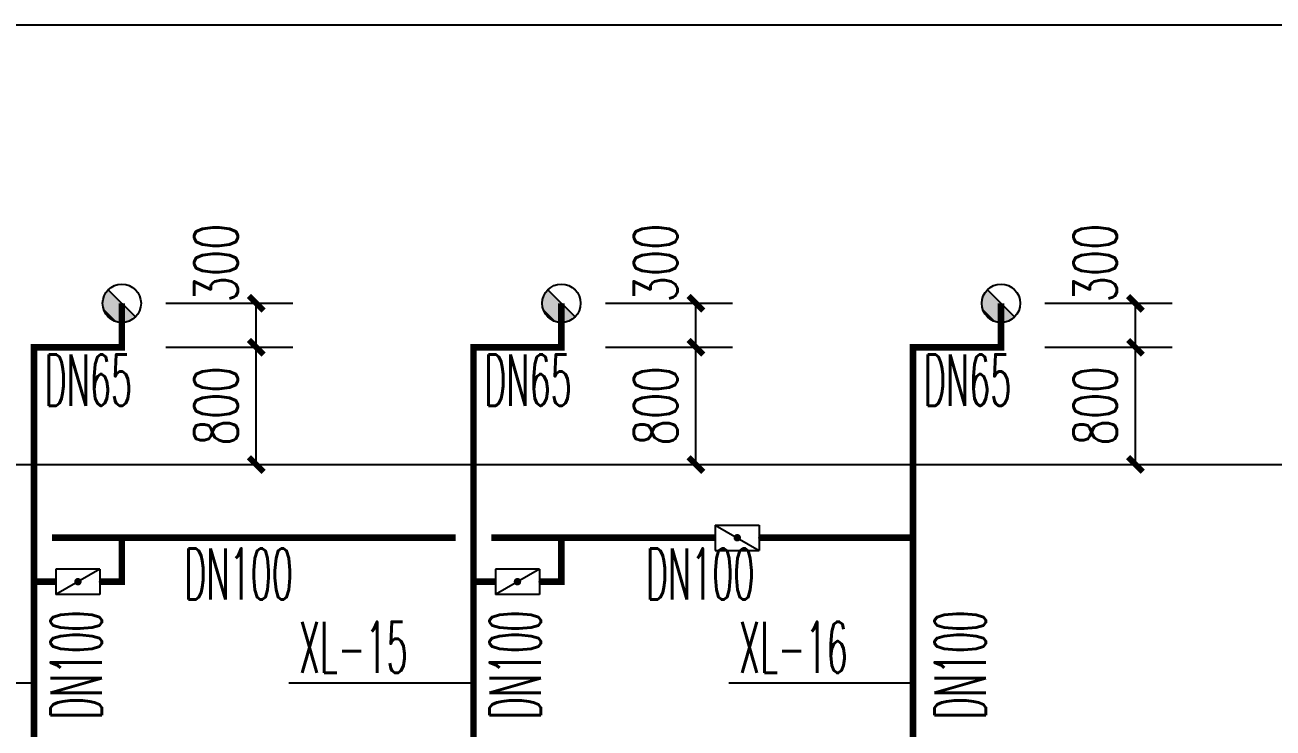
# Model space of a CAD drawing. Extents: x 1031190 to 1725648, y 733081 to 1571294.
# Drawn here: x 1327875 to 1336393, y 820810 to 825609 of the extents above; entities that cross this region are included whole.
import ezdxf

# ---------------------------------------------------------------- set-up
doc = ezdxf.new("R2010")
doc.units = 0
doc.header["$LTSCALE"] = 1000
doc.header["$MEASUREMENT"] = 0
for name, color, linetype in [('DIM_不分区消火栓', 3, 'Continuous'), ('DIM_消防', 3, 'Continuous'), ('EQUIP_消火栓', 7, 'Continuous'), ('PIPE-不分区消火栓', 1, 'X'), ('TWT', 7, 'Continuous'), ('TWT_DIM', 3, 'Continuous'), ('VALVE_不分区消火栓', 7, 'Continuous')]:
    doc.layers.add(name, color=color, linetype=linetype)
doc.styles.add('_TCH_DIM_T3', font='SIMPLEX', dxfattribs={"width": 0.705882, "bigfont": 'GBCBIG'})
doc.styles.add('_TWT_SERIAL', font='simplex.shx', dxfattribs={"width": 0.6, "oblique": 10, "height": 3.5, "bigfont": 'aadri.shx'})
doc.styles.get("Standard").update_dxf_attribs({"font": 'gbenor.shx', "bigfont": 'gbcbig.shx'})
doc.linetypes.add('X', pattern='A,3,-0.2,["X",Standard,S=0.25,R=0,X=-0.1,Y=-0.115],-0.25', length=3.45)
doc.dimstyles.new('_TWT_ARCH&&100', dxfattribs={"dimtxt": 297.5, "dimasz": 100, "dimexe": 250, "dimexo": 300, "dimgap": 126.25, "dimtad": 1, "dimdec": 0, "dimzin": 0, "dimdsep": 46, "dimtxsty": '_TCH_DIM_T3', "dimblk": 'ARCHTICK', "dimcen": 0.09, "dimclrt": 7, "dimazin": 2, "dimtfac": 1, "dimtdec": 0, "dimtix": 1, "dimtmove": 2, "dimatfit": 3, "dimfxl": 0, "dimtolj": 1, "dimtzin": 0, "dimarcsym": 0})

# ---------------------------------------------------------------- blocks, each defined once
blk = doc.blocks.new('$TwtSys$00000386')
blk.add_line((-92.6, 92.6, 0), (92.6, -92.6, 0))
blk.add_circle((0, 0, 0), 131)
at = {"color": 0}
for points in [[(33.9, -126.5, 0), (-126.5, 33.9, 0), (92.6, -92.6, 0), (-92.6, 92.6, 0)], [(-33.9, -126.5, 0), (-126.5, -33.9, 0), (33.9, -126.5, 0), (-126.5, 33.9, 0)], [(-92.6, -92.6, 0), (-92.6, -92.6, 0), (-33.9, -126.5, 0), (-126.5, -33.9, 0)]]:
    blk.add_solid(points, dxfattribs=at)
at = {"flags": 9}
blk.add_attdef('A', (0, 0, 0), '', height=0.00524, dxfattribs=at)
blk = doc.blocks.new('_ArchTick')
at = {"color": 0, "linetype": 'ByBlock', "const_width": 0.4}
blk.add_lwpolyline([(-0.5, -0.5), (0.5, 0.5)], dxfattribs=at)
blk = doc.blocks.new('*D895')
at = {"layer": 'Defpoints', "color": 0}
for p in [(1334536.6, 823708.6), (1335454.1, 823708.6), (1334536.6, 823408.6)]:
    blk.add_point(p, dxfattribs=at)
at = {"layer": 'TWT_DIM', "color": 0, "lineweight": -2}
for p, q in [((1334836.6, 823708.6), (1335704.1, 823708.6)), ((1335454.1, 823408.6), (1335454.1, 823708.6)), ((1334836.6, 823408.6), (1335704.1, 823408.6))]:
    blk.add_line(p, q, dxfattribs=at)
at = {"layer": 'TWT_DIM', "color": 0, "lineweight": -2, "xscale": 100, "yscale": 100, "zscale": 100}
for p, rotation in [((1335454.1, 823708.6), 90), ((1335454.1, 823408.6), 270)]:
    blk.add_blockref('_ArchTick', p, dxfattribs=dict(at, rotation=rotation))
at = {"layer": 'TWT_DIM', "color": 7, "insert": (1335179.1, 823983.8), "char_height": 297.5, "attachment_point": 5, "rotation": 90, "style": '_TCH_DIM_T3'}
blk.add_mtext('\\A1;300', dxfattribs=at)
blk = doc.blocks.new('*D896')
at = {"layer": 'Defpoints', "color": 0}
for p in [(1334536.6, 823408.6), (1335454.1, 823408.6), (1334536.6, 822608.6)]:
    blk.add_point(p, dxfattribs=at)
at = {"layer": 'TWT_DIM', "color": 0, "lineweight": -2}
for p, q in [((1334836.6, 823408.6), (1335704.1, 823408.6)), ((1335454.1, 822608.6), (1335454.1, 823408.6)), ((1334836.6, 822608.6), (1335704.1, 822608.6))]:
    blk.add_line(p, q, dxfattribs=at)
at = {"layer": 'TWT_DIM', "color": 0, "lineweight": -2, "xscale": 100, "yscale": 100, "zscale": 100}
for p, rotation in [((1335454.1, 823408.6), 90), ((1335454.1, 822608.6), 270)]:
    blk.add_blockref('_ArchTick', p, dxfattribs=dict(at, rotation=rotation))
at = {"layer": 'TWT_DIM', "color": 7, "insert": (1335179.1, 823008.6), "char_height": 297.5, "attachment_point": 5, "rotation": 90, "style": '_TCH_DIM_T3'}
blk.add_mtext('\\A1;800', dxfattribs=at)
blk = doc.blocks.new('*D899')
at = {"layer": 'Defpoints', "color": 0}
for p in [(1331536.6, 823708.6), (1332454.1, 823708.6), (1331536.6, 823408.6)]:
    blk.add_point(p, dxfattribs=at)
at = {"layer": 'TWT_DIM', "color": 0, "lineweight": -2}
for p, q in [((1331836.6, 823708.6), (1332704.1, 823708.6)), ((1332454.1, 823408.6), (1332454.1, 823708.6)), ((1331836.6, 823408.6), (1332704.1, 823408.6))]:
    blk.add_line(p, q, dxfattribs=at)
at = {"layer": 'TWT_DIM', "color": 0, "lineweight": -2, "xscale": 100, "yscale": 100, "zscale": 100}
for p, rotation in [((1332454.1, 823708.6), 90), ((1332454.1, 823408.6), 270)]:
    blk.add_blockref('_ArchTick', p, dxfattribs=dict(at, rotation=rotation))
at = {"layer": 'TWT_DIM', "color": 7, "insert": (1332179.1, 823983.8), "char_height": 297.5, "attachment_point": 5, "rotation": 90, "style": '_TCH_DIM_T3'}
blk.add_mtext('\\A1;300', dxfattribs=at)
blk = doc.blocks.new('*D900')
at = {"layer": 'Defpoints', "color": 0}
for p in [(1331536.6, 823408.6), (1332454.1, 823408.6), (1331536.6, 822608.6)]:
    blk.add_point(p, dxfattribs=at)
at = {"layer": 'TWT_DIM', "color": 0, "lineweight": -2}
for p, q in [((1331836.6, 823408.6), (1332704.1, 823408.6)), ((1332454.1, 822608.6), (1332454.1, 823408.6)), ((1331836.6, 822608.6), (1332704.1, 822608.6))]:
    blk.add_line(p, q, dxfattribs=at)
at = {"layer": 'TWT_DIM', "color": 0, "lineweight": -2, "xscale": 100, "yscale": 100, "zscale": 100}
for p, rotation in [((1332454.1, 823408.6), 90), ((1332454.1, 822608.6), 270)]:
    blk.add_blockref('_ArchTick', p, dxfattribs=dict(at, rotation=rotation))
at = {"layer": 'TWT_DIM', "color": 7, "insert": (1332179.1, 823008.6), "char_height": 297.5, "attachment_point": 5, "rotation": 90, "style": '_TCH_DIM_T3'}
blk.add_mtext('\\A1;800', dxfattribs=at)
blk = doc.blocks.new('*D903')
at = {"layer": 'Defpoints', "color": 0}
for p in [(1328536.6, 823708.6), (1329454.1, 823708.6), (1328536.6, 823408.6)]:
    blk.add_point(p, dxfattribs=at)
at = {"layer": 'TWT_DIM', "color": 0, "lineweight": -2}
for p, q in [((1328836.6, 823708.6), (1329704.1, 823708.6)), ((1329454.1, 823408.6), (1329454.1, 823708.6)), ((1328836.6, 823408.6), (1329704.1, 823408.6))]:
    blk.add_line(p, q, dxfattribs=at)
at = {"layer": 'TWT_DIM', "color": 0, "lineweight": -2, "xscale": 100, "yscale": 100, "zscale": 100}
for p, rotation in [((1329454.1, 823708.6), 90), ((1329454.1, 823408.6), 270)]:
    blk.add_blockref('_ArchTick', p, dxfattribs=dict(at, rotation=rotation))
at = {"layer": 'TWT_DIM', "color": 7, "insert": (1329179.1, 823983.8), "char_height": 297.5, "attachment_point": 5, "rotation": 90, "style": '_TCH_DIM_T3'}
blk.add_mtext('\\A1;300', dxfattribs=at)
blk = doc.blocks.new('*D904')
at = {"layer": 'Defpoints', "color": 0}
for p in [(1328536.6, 823408.6), (1329454.1, 823408.6), (1328536.6, 822608.6)]:
    blk.add_point(p, dxfattribs=at)
at = {"layer": 'TWT_DIM', "color": 0, "lineweight": -2}
for p, q in [((1328836.6, 823408.6), (1329704.1, 823408.6)), ((1329454.1, 822608.6), (1329454.1, 823408.6)), ((1328836.6, 822608.6), (1329704.1, 822608.6))]:
    blk.add_line(p, q, dxfattribs=at)
at = {"layer": 'TWT_DIM', "color": 0, "lineweight": -2, "xscale": 100, "yscale": 100, "zscale": 100}
for p, rotation in [((1329454.1, 823408.6), 90), ((1329454.1, 822608.6), 270)]:
    blk.add_blockref('_ArchTick', p, dxfattribs=dict(at, rotation=rotation))
at = {"layer": 'TWT_DIM', "color": 7, "insert": (1329179.1, 823008.6), "char_height": 297.5, "attachment_point": 5, "rotation": 90, "style": '_TCH_DIM_T3'}
blk.add_mtext('\\A1;800', dxfattribs=at)
blk = doc.blocks.new('$VALVE$00000316')
for p, q in [((-124.8, 72.1), (124.8, -72.1)), ((-124.8, 72.1), (-124.8, -72.1)), ((-124.8, 72.1), (124.8, 72.1)), ((124.8, 72.1), (124.8, -72.1)), ((-124.8, -72.1), (124.8, -72.1))]:
    blk.add_line(p, q)
at = {"const_width": 21.1}
blk.add_lwpolyline([(-10.6, 0, 1), (10.6, 0, 1)], format="xyb", close=True, dxfattribs=at)
for p in [(-124.8, 0), (124.8, 0)]:
    blk.add_point(p)
at = {"color": 7, "flags": 9}
for tag in ['XSIZE', 'YSIZE']:
    blk.add_attdef(tag, (0, 0), '', height=0.5, dxfattribs=at)
blk = doc.blocks.new('*D1135')
at = {"layer": 'Defpoints', "color": 0}
for p in [(1334536.6, 823708.6), (1335454.1, 823708.6), (1334536.6, 823408.6)]:
    blk.add_point(p, dxfattribs=at)
at = {"layer": 'TWT_DIM', "color": 0, "lineweight": -2}
for p, q in [((1334836.6, 823708.6), (1335704.1, 823708.6)), ((1335454.1, 823408.6), (1335454.1, 823708.6)), ((1334836.6, 823408.6), (1335704.1, 823408.6))]:
    blk.add_line(p, q, dxfattribs=at)
at = {"layer": 'TWT_DIM', "color": 0, "lineweight": -2, "xscale": 100, "yscale": 100, "zscale": 100}
for p, rotation in [((1335454.1, 823708.6), 90), ((1335454.1, 823408.6), 270)]:
    blk.add_blockref('_ArchTick', p, dxfattribs=dict(at, rotation=rotation))
at = {"layer": 'TWT_DIM', "color": 7, "insert": (1335179.1, 823983.8), "char_height": 297.5, "attachment_point": 5, "rotation": 90, "style": '_TCH_DIM_T3'}
blk.add_mtext('\\A1;300', dxfattribs=at)
blk = doc.blocks.new('*D1136')
at = {"layer": 'Defpoints', "color": 0}
for p in [(1334536.6, 823408.6), (1335454.1, 823408.6), (1334536.6, 822608.6)]:
    blk.add_point(p, dxfattribs=at)
at = {"layer": 'TWT_DIM', "color": 0, "lineweight": -2}
for p, q in [((1334836.6, 823408.6), (1335704.1, 823408.6)), ((1335454.1, 822608.6), (1335454.1, 823408.6)), ((1334836.6, 822608.6), (1335704.1, 822608.6))]:
    blk.add_line(p, q, dxfattribs=at)
at = {"layer": 'TWT_DIM', "color": 0, "lineweight": -2, "xscale": 100, "yscale": 100, "zscale": 100}
for p, rotation in [((1335454.1, 823408.6), 90), ((1335454.1, 822608.6), 270)]:
    blk.add_blockref('_ArchTick', p, dxfattribs=dict(at, rotation=rotation))
at = {"layer": 'TWT_DIM', "color": 7, "insert": (1335179.1, 823008.6), "char_height": 297.5, "attachment_point": 5, "rotation": 90, "style": '_TCH_DIM_T3'}
blk.add_mtext('\\A1;800', dxfattribs=at)
blk = doc.blocks.new('*D1139')
at = {"layer": 'Defpoints', "color": 0}
for p in [(1331536.6, 823708.6), (1332454.1, 823708.6), (1331536.6, 823408.6)]:
    blk.add_point(p, dxfattribs=at)
at = {"layer": 'TWT_DIM', "color": 0, "lineweight": -2}
for p, q in [((1331836.6, 823708.6), (1332704.1, 823708.6)), ((1332454.1, 823408.6), (1332454.1, 823708.6)), ((1331836.6, 823408.6), (1332704.1, 823408.6))]:
    blk.add_line(p, q, dxfattribs=at)
at = {"layer": 'TWT_DIM', "color": 0, "lineweight": -2, "xscale": 100, "yscale": 100, "zscale": 100}
for p, rotation in [((1332454.1, 823708.6), 90), ((1332454.1, 823408.6), 270)]:
    blk.add_blockref('_ArchTick', p, dxfattribs=dict(at, rotation=rotation))
at = {"layer": 'TWT_DIM', "color": 7, "insert": (1332179.1, 823983.8), "char_height": 297.5, "attachment_point": 5, "rotation": 90, "style": '_TCH_DIM_T3'}
blk.add_mtext('\\A1;300', dxfattribs=at)
blk = doc.blocks.new('*D1140')
at = {"layer": 'Defpoints', "color": 0}
for p in [(1331536.6, 823408.6), (1332454.1, 823408.6), (1331536.6, 822608.6)]:
    blk.add_point(p, dxfattribs=at)
at = {"layer": 'TWT_DIM', "color": 0, "lineweight": -2}
for p, q in [((1331836.6, 823408.6), (1332704.1, 823408.6)), ((1332454.1, 822608.6), (1332454.1, 823408.6)), ((1331836.6, 822608.6), (1332704.1, 822608.6))]:
    blk.add_line(p, q, dxfattribs=at)
at = {"layer": 'TWT_DIM', "color": 0, "lineweight": -2, "xscale": 100, "yscale": 100, "zscale": 100}
for p, rotation in [((1332454.1, 823408.6), 90), ((1332454.1, 822608.6), 270)]:
    blk.add_blockref('_ArchTick', p, dxfattribs=dict(at, rotation=rotation))
at = {"layer": 'TWT_DIM', "color": 7, "insert": (1332179.1, 823008.6), "char_height": 297.5, "attachment_point": 5, "rotation": 90, "style": '_TCH_DIM_T3'}
blk.add_mtext('\\A1;800', dxfattribs=at)
blk = doc.blocks.new('*D1143')
at = {"layer": 'Defpoints', "color": 0}
for p in [(1328536.6, 823708.6), (1329454.1, 823708.6), (1328536.6, 823408.6)]:
    blk.add_point(p, dxfattribs=at)
at = {"layer": 'TWT_DIM', "color": 0, "lineweight": -2}
for p, q in [((1328836.6, 823708.6), (1329704.1, 823708.6)), ((1329454.1, 823408.6), (1329454.1, 823708.6)), ((1328836.6, 823408.6), (1329704.1, 823408.6))]:
    blk.add_line(p, q, dxfattribs=at)
at = {"layer": 'TWT_DIM', "color": 0, "lineweight": -2, "xscale": 100, "yscale": 100, "zscale": 100}
for p, rotation in [((1329454.1, 823708.6), 90), ((1329454.1, 823408.6), 270)]:
    blk.add_blockref('_ArchTick', p, dxfattribs=dict(at, rotation=rotation))
at = {"layer": 'TWT_DIM', "color": 7, "insert": (1329179.1, 823983.8), "char_height": 297.5, "attachment_point": 5, "rotation": 90, "style": '_TCH_DIM_T3'}
blk.add_mtext('\\A1;300', dxfattribs=at)
blk = doc.blocks.new('*D1144')
at = {"layer": 'Defpoints', "color": 0}
for p in [(1328536.6, 823408.6), (1329454.1, 823408.6), (1328536.6, 822608.6)]:
    blk.add_point(p, dxfattribs=at)
at = {"layer": 'TWT_DIM', "color": 0, "lineweight": -2}
for p, q in [((1328836.6, 823408.6), (1329704.1, 823408.6)), ((1329454.1, 822608.6), (1329454.1, 823408.6)), ((1328836.6, 822608.6), (1329704.1, 822608.6))]:
    blk.add_line(p, q, dxfattribs=at)
at = {"layer": 'TWT_DIM', "color": 0, "lineweight": -2, "xscale": 100, "yscale": 100, "zscale": 100}
for p, rotation in [((1329454.1, 823408.6), 90), ((1329454.1, 822608.6), 270)]:
    blk.add_blockref('_ArchTick', p, dxfattribs=dict(at, rotation=rotation))
at = {"layer": 'TWT_DIM', "color": 7, "insert": (1329179.1, 823008.6), "char_height": 297.5, "attachment_point": 5, "rotation": 90, "style": '_TCH_DIM_T3'}
blk.add_mtext('\\A1;800', dxfattribs=at)
blk = doc.blocks.new('*D1374')
at = {"layer": 'Defpoints', "color": 0}
for p in [(1334536.6, 823708.6), (1335454.1, 823708.6), (1334536.6, 823408.6)]:
    blk.add_point(p, dxfattribs=at)
at = {"layer": 'TWT_DIM', "color": 0, "lineweight": -2}
for p, q in [((1334836.6, 823708.6), (1335704.1, 823708.6)), ((1335454.1, 823408.6), (1335454.1, 823708.6)), ((1334836.6, 823408.6), (1335704.1, 823408.6))]:
    blk.add_line(p, q, dxfattribs=at)
at = {"layer": 'TWT_DIM', "color": 0, "lineweight": -2, "xscale": 100, "yscale": 100, "zscale": 100}
for p, rotation in [((1335454.1, 823708.6), 90), ((1335454.1, 823408.6), 270)]:
    blk.add_blockref('_ArchTick', p, dxfattribs=dict(at, rotation=rotation))
at = {"layer": 'TWT_DIM', "color": 7, "insert": (1335179.1, 823983.8), "char_height": 297.5, "attachment_point": 5, "rotation": 90, "style": '_TCH_DIM_T3'}
blk.add_mtext('\\A1;300', dxfattribs=at)
blk = doc.blocks.new('*D1375')
at = {"layer": 'Defpoints', "color": 0}
for p in [(1334536.6, 823408.6), (1335454.1, 823408.6), (1334536.6, 822608.6)]:
    blk.add_point(p, dxfattribs=at)
at = {"layer": 'TWT_DIM', "color": 0, "lineweight": -2}
for p, q in [((1334836.6, 823408.6), (1335704.1, 823408.6)), ((1335454.1, 822608.6), (1335454.1, 823408.6)), ((1334836.6, 822608.6), (1335704.1, 822608.6))]:
    blk.add_line(p, q, dxfattribs=at)
at = {"layer": 'TWT_DIM', "color": 0, "lineweight": -2, "xscale": 100, "yscale": 100, "zscale": 100}
for p, rotation in [((1335454.1, 823408.6), 90), ((1335454.1, 822608.6), 270)]:
    blk.add_blockref('_ArchTick', p, dxfattribs=dict(at, rotation=rotation))
at = {"layer": 'TWT_DIM', "color": 7, "insert": (1335179.1, 823008.6), "char_height": 297.5, "attachment_point": 5, "rotation": 90, "style": '_TCH_DIM_T3'}
blk.add_mtext('\\A1;800', dxfattribs=at)
blk = doc.blocks.new('*D1378')
at = {"layer": 'Defpoints', "color": 0}
for p in [(1331536.6, 823708.6), (1332454.1, 823708.6), (1331536.6, 823408.6)]:
    blk.add_point(p, dxfattribs=at)
at = {"layer": 'TWT_DIM', "color": 0, "lineweight": -2}
for p, q in [((1331836.6, 823708.6), (1332704.1, 823708.6)), ((1332454.1, 823408.6), (1332454.1, 823708.6)), ((1331836.6, 823408.6), (1332704.1, 823408.6))]:
    blk.add_line(p, q, dxfattribs=at)
at = {"layer": 'TWT_DIM', "color": 0, "lineweight": -2, "xscale": 100, "yscale": 100, "zscale": 100}
for p, rotation in [((1332454.1, 823708.6), 90), ((1332454.1, 823408.6), 270)]:
    blk.add_blockref('_ArchTick', p, dxfattribs=dict(at, rotation=rotation))
at = {"layer": 'TWT_DIM', "color": 7, "insert": (1332179.1, 823983.8), "char_height": 297.5, "attachment_point": 5, "rotation": 90, "style": '_TCH_DIM_T3'}
blk.add_mtext('\\A1;300', dxfattribs=at)
blk = doc.blocks.new('*D1379')
at = {"layer": 'Defpoints', "color": 0}
for p in [(1331536.6, 823408.6), (1332454.1, 823408.6), (1331536.6, 822608.6)]:
    blk.add_point(p, dxfattribs=at)
at = {"layer": 'TWT_DIM', "color": 0, "lineweight": -2}
for p, q in [((1331836.6, 823408.6), (1332704.1, 823408.6)), ((1332454.1, 822608.6), (1332454.1, 823408.6)), ((1331836.6, 822608.6), (1332704.1, 822608.6))]:
    blk.add_line(p, q, dxfattribs=at)
at = {"layer": 'TWT_DIM', "color": 0, "lineweight": -2, "xscale": 100, "yscale": 100, "zscale": 100}
for p, rotation in [((1332454.1, 823408.6), 90), ((1332454.1, 822608.6), 270)]:
    blk.add_blockref('_ArchTick', p, dxfattribs=dict(at, rotation=rotation))
at = {"layer": 'TWT_DIM', "color": 7, "insert": (1332179.1, 823008.6), "char_height": 297.5, "attachment_point": 5, "rotation": 90, "style": '_TCH_DIM_T3'}
blk.add_mtext('\\A1;800', dxfattribs=at)
blk = doc.blocks.new('*D1382')
at = {"layer": 'Defpoints', "color": 0}
for p in [(1328536.6, 823708.6), (1329454.1, 823708.6), (1328536.6, 823408.6)]:
    blk.add_point(p, dxfattribs=at)
at = {"layer": 'TWT_DIM', "color": 0, "lineweight": -2}
for p, q in [((1328836.6, 823708.6), (1329704.1, 823708.6)), ((1329454.1, 823408.6), (1329454.1, 823708.6)), ((1328836.6, 823408.6), (1329704.1, 823408.6))]:
    blk.add_line(p, q, dxfattribs=at)
at = {"layer": 'TWT_DIM', "color": 0, "lineweight": -2, "xscale": 100, "yscale": 100, "zscale": 100}
for p, rotation in [((1329454.1, 823708.6), 90), ((1329454.1, 823408.6), 270)]:
    blk.add_blockref('_ArchTick', p, dxfattribs=dict(at, rotation=rotation))
at = {"layer": 'TWT_DIM', "color": 7, "insert": (1329179.1, 823983.8), "char_height": 297.5, "attachment_point": 5, "rotation": 90, "style": '_TCH_DIM_T3'}
blk.add_mtext('\\A1;300', dxfattribs=at)
blk = doc.blocks.new('*D1383')
at = {"layer": 'Defpoints', "color": 0}
for p in [(1328536.6, 823408.6), (1329454.1, 823408.6), (1328536.6, 822608.6)]:
    blk.add_point(p, dxfattribs=at)
at = {"layer": 'TWT_DIM', "color": 0, "lineweight": -2}
for p, q in [((1328836.6, 823408.6), (1329704.1, 823408.6)), ((1329454.1, 822608.6), (1329454.1, 823408.6)), ((1328836.6, 822608.6), (1329704.1, 822608.6))]:
    blk.add_line(p, q, dxfattribs=at)
at = {"layer": 'TWT_DIM', "color": 0, "lineweight": -2, "xscale": 100, "yscale": 100, "zscale": 100}
for p, rotation in [((1329454.1, 823408.6), 90), ((1329454.1, 822608.6), 270)]:
    blk.add_blockref('_ArchTick', p, dxfattribs=dict(at, rotation=rotation))
at = {"layer": 'TWT_DIM', "color": 7, "insert": (1329179.1, 823008.6), "char_height": 297.5, "attachment_point": 5, "rotation": 90, "style": '_TCH_DIM_T3'}
blk.add_mtext('\\A1;800', dxfattribs=at)

msp = doc.modelspace()

# ---------------------------------------------------------------- hatches: boundary and pattern name
at = {"layer": 'PIPE-不分区消火栓'}
for points in [[(1327936.6, 823408.6), (1327936.6, 823431.1), (1327914.1, 823431.1)], [(1327936.6, 823408.6), (1327914.1, 823408.6), (1327914.1, 823431.1)], [(1327936.6, 823408.6), (1327936.6, 823431.1), (1327914.1, 823431.1)], [(1327936.6, 823408.6), (1327914.1, 823408.6), (1327914.1, 823431.1)], [(1327936.6, 823408.6), (1327936.6, 823431.1), (1327914.1, 823431.1)], [(1327936.6, 823408.6), (1327914.1, 823408.6), (1327914.1, 823431.1)], [(1328536.6, 823408.6), (1328536.6, 823386.1), (1328559.1, 823386.1)], [(1328536.6, 823408.6), (1328559.1, 823408.6), (1328559.1, 823386.1)], [(1328536.6, 823408.6), (1328536.6, 823386.1), (1328559.1, 823386.1)], [(1328536.6, 823408.6), (1328559.1, 823408.6), (1328559.1, 823386.1)], [(1328536.6, 823408.6), (1328536.6, 823386.1), (1328559.1, 823386.1)], [(1328536.6, 823408.6), (1328559.1, 823408.6), (1328559.1, 823386.1)], [(1330936.6, 823408.6), (1330936.6, 823431.1), (1330914.1, 823431.1)], [(1330936.6, 823408.6), (1330914.1, 823408.6), (1330914.1, 823431.1)], [(1330936.6, 823408.6), (1330936.6, 823431.1), (1330914.1, 823431.1)], [(1330936.6, 823408.6), (1330914.1, 823408.6), (1330914.1, 823431.1)], [(1330936.6, 823408.6), (1330936.6, 823431.1), (1330914.1, 823431.1)], [(1330936.6, 823408.6), (1330914.1, 823408.6), (1330914.1, 823431.1)], [(1331536.6, 823408.6), (1331536.6, 823386.1), (1331559.1, 823386.1)], [(1331536.6, 823408.6), (1331559.1, 823408.6), (1331559.1, 823386.1)], [(1331536.6, 823408.6), (1331536.6, 823386.1), (1331559.1, 823386.1)], [(1331536.6, 823408.6), (1331559.1, 823408.6), (1331559.1, 823386.1)], [(1331536.6, 823408.6), (1331536.6, 823386.1), (1331559.1, 823386.1)], [(1331536.6, 823408.6), (1331559.1, 823408.6), (1331559.1, 823386.1)], [(1333936.6, 823408.6), (1333936.6, 823431.1), (1333914.1, 823431.1)], [(1333936.6, 823408.6), (1333914.1, 823408.6), (1333914.1, 823431.1)], [(1333936.6, 823408.6), (1333936.6, 823431.1), (1333914.1, 823431.1)], [(1333936.6, 823408.6), (1333914.1, 823408.6), (1333914.1, 823431.1)], [(1333936.6, 823408.6), (1333936.6, 823431.1), (1333914.1, 823431.1)], [(1333936.6, 823408.6), (1333914.1, 823408.6), (1333914.1, 823431.1)], [(1334536.6, 823408.6), (1334536.6, 823386.1), (1334559.1, 823386.1)], [(1334536.6, 823408.6), (1334559.1, 823408.6), (1334559.1, 823386.1)], [(1334536.6, 823408.6), (1334536.6, 823386.1), (1334559.1, 823386.1)], [(1334536.6, 823408.6), (1334559.1, 823408.6), (1334559.1, 823386.1)], [(1334536.6, 823408.6), (1334536.6, 823386.1), (1334559.1, 823386.1)], [(1334536.6, 823408.6), (1334559.1, 823408.6), (1334559.1, 823386.1)], [(1328536.6, 821808.6), (1328536.6, 821786.1), (1328559.1, 821786.1)], [(1328536.6, 821808.6), (1328559.1, 821808.6), (1328559.1, 821786.1)], [(1328536.6, 821808.6), (1328536.6, 821786.1), (1328559.1, 821786.1)], [(1328536.6, 821808.6), (1328559.1, 821808.6), (1328559.1, 821786.1)], [(1328536.6, 821808.6), (1328536.6, 821786.1), (1328559.1, 821786.1)], [(1328536.6, 821808.6), (1328559.1, 821808.6), (1328559.1, 821786.1)], [(1331536.6, 821808.6), (1331536.6, 821786.1), (1331559.1, 821786.1)], [(1331536.6, 821808.6), (1331559.1, 821808.6), (1331559.1, 821786.1)], [(1331536.6, 821808.6), (1331536.6, 821786.1), (1331559.1, 821786.1)], [(1331536.6, 821808.6), (1331559.1, 821808.6), (1331559.1, 821786.1)], [(1331536.6, 821808.6), (1331536.6, 821786.1), (1331559.1, 821786.1)], [(1331536.6, 821808.6), (1331559.1, 821808.6), (1331559.1, 821786.1)]]:
    msp.add_hatch(color=256, dxfattribs=at).paths.add_polyline_path(points)

# ---------------------------------------------------------------- linework, layer by layer
at = {"layer": 'DIM_不分区消火栓'}
for p, q in [((1327936.6, 821115.5), (1327654, 821115.5)), ((1327936.6, 821115.5), (1327654, 821115.5)), ((1327936.6, 821115.5), (1327654, 821115.5)), ((1330654, 821115.5), (1329675.3, 821115.5)), ((1330654, 821115.5), (1329675.3, 821115.5)), ((1330654, 821115.5), (1329675.3, 821115.5)), ((1330936.6, 821115.5), (1330654, 821115.5)), ((1330936.6, 821115.5), (1330654, 821115.5)), ((1330936.6, 821115.5), (1330654, 821115.5)), ((1333654, 821115.5), (1332678.7, 821115.5)), ((1333654, 821115.5), (1332678.7, 821115.5)), ((1333654, 821115.5), (1332678.7, 821115.5)), ((1333936.6, 821115.5), (1333654, 821115.5)), ((1333936.6, 821115.5), (1333654, 821115.5)), ((1333936.6, 821115.5), (1333654, 821115.5))]:
    msp.add_line(p, q, dxfattribs=at)
at = {"layer": 'PIPE-不分区消火栓', "const_width": 45}
for points in [[(1328536.6, 823408.6), (1328536.6, 823708.6)], [(1328536.6, 823408.6), (1328536.6, 823708.6)], [(1328536.6, 823408.6), (1328536.6, 823708.6)], [(1331536.6, 823408.6), (1331536.6, 823708.6)], [(1331536.6, 823408.6), (1331536.6, 823708.6)], [(1331536.6, 823408.6), (1331536.6, 823708.6)], [(1334536.6, 823408.6), (1334536.6, 823708.6)], [(1334536.6, 823408.6), (1334536.6, 823708.6)], [(1334536.6, 823408.6), (1334536.6, 823708.6)], [(1327936.6, 823408.6), (1328536.6, 823408.6)], [(1327936.6, 821808.6), (1327936.6, 823408.6)], [(1327936.6, 823408.6), (1328536.6, 823408.6)], [(1327936.6, 821808.6), (1327936.6, 823408.6)], [(1327936.6, 823408.6), (1328536.6, 823408.6)], [(1327936.6, 821808.6), (1327936.6, 823408.6)], [(1330936.6, 823408.6), (1331536.6, 823408.6)], [(1330936.6, 821808.6), (1330936.6, 823408.6)], [(1330936.6, 823408.6), (1331536.6, 823408.6)], [(1330936.6, 821808.6), (1330936.6, 823408.6)], [(1330936.6, 823408.6), (1331536.6, 823408.6)], [(1330936.6, 821808.6), (1330936.6, 823408.6)], [(1333936.6, 823408.6), (1334536.6, 823408.6)], [(1333936.6, 822108.6), (1333936.6, 823408.6)], [(1333936.6, 823408.6), (1334536.6, 823408.6)], [(1333936.6, 822108.6), (1333936.6, 823408.6)], [(1333936.6, 823408.6), (1334536.6, 823408.6)], [(1333936.6, 822108.6), (1333936.6, 823408.6)], [(1328059.1, 822108.6), (1328536.6, 822108.6)], [(1328059.1, 822108.6), (1328536.6, 822108.6)], [(1328059.1, 822108.6), (1328536.6, 822108.6)], [(1328536.6, 822108.6), (1330814.1, 822108.6)], [(1328536.6, 821808.6), (1328536.6, 822108.6)], [(1328536.6, 822108.6), (1330814.1, 822108.6)], [(1328536.6, 821808.6), (1328536.6, 822108.6)], [(1328536.6, 822108.6), (1330814.1, 822108.6)], [(1328536.6, 821808.6), (1328536.6, 822108.6)], [(1331059.1, 822108.6), (1331536.6, 822108.6)], [(1331059.1, 822108.6), (1331536.6, 822108.6)], [(1331059.1, 822108.6), (1331536.6, 822108.6)], [(1331536.6, 821808.6), (1331536.6, 822108.6)], [(1331536.6, 822108.6), (1332586.8, 822108.6)], [(1331536.6, 821808.6), (1331536.6, 822108.6)], [(1331536.6, 822108.6), (1332586.8, 822108.6)], [(1331536.6, 821808.6), (1331536.6, 822108.6)], [(1331536.6, 822108.6), (1332586.8, 822108.6)], [(1332886.4, 822108.6), (1333936.6, 822108.6)], [(1332886.4, 822108.6), (1333936.6, 822108.6)], [(1332886.4, 822108.6), (1333936.6, 822108.6)], [(1333936.6, 819808.6), (1333936.6, 822108.6)], [(1333936.6, 819808.6), (1333936.6, 822108.6)], [(1333936.6, 819808.6), (1333936.6, 822108.6)], [(1327936.6, 819808.6), (1327936.6, 821808.6)], [(1327936.6, 821808.6), (1328086.8, 821808.6)], [(1327936.6, 819808.6), (1327936.6, 821808.6)], [(1327936.6, 821808.6), (1328086.8, 821808.6)], [(1327936.6, 819808.6), (1327936.6, 821808.6)], [(1327936.6, 821808.6), (1328086.8, 821808.6)], [(1328386.4, 821808.6), (1328536.6, 821808.6)], [(1328386.4, 821808.6), (1328536.6, 821808.6)], [(1328386.4, 821808.6), (1328536.6, 821808.6)], [(1330936.6, 819808.6), (1330936.6, 821808.6)], [(1330936.6, 821808.6), (1331086.8, 821808.6)], [(1330936.6, 819808.6), (1330936.6, 821808.6)], [(1330936.6, 821808.6), (1331086.8, 821808.6)], [(1330936.6, 819808.6), (1330936.6, 821808.6)], [(1330936.6, 821808.6), (1331086.8, 821808.6)], [(1331386.4, 821808.6), (1331536.6, 821808.6)], [(1331386.4, 821808.6), (1331536.6, 821808.6)], [(1331386.4, 821808.6), (1331536.6, 821808.6)]]:
    msp.add_lwpolyline(points, dxfattribs=at)
at = {"layer": 'TWT'}
for p, q in [((1285112.3, 825608.6), (1355074.7, 825608.6)), ((1285112.3, 825608.6), (1355074.7, 825608.6)), ((1285112.3, 825608.6), (1355074.7, 825608.6)), ((1285112.3, 822608.6), (1355074.7, 822608.6)), ((1285112.3, 822608.6), (1355074.7, 822608.6)), ((1285112.3, 822608.6), (1355074.7, 822608.6))]:
    msp.add_line(p, q, dxfattribs=at)

# ---------------------------------------------------------------- block references
at = {"layer": 'EQUIP_消火栓'}
for p in [(1328536.6, 823708.6), (1328536.6, 823708.6), (1328536.6, 823708.6), (1331536.6, 823708.6), (1331536.6, 823708.6), (1331536.6, 823708.6), (1334536.6, 823708.6), (1334536.6, 823708.6), (1334536.6, 823708.6)]:
    msp.add_blockref('$TwtSys$00000386', p, dxfattribs=at)
at = {"layer": 'VALVE_不分区消火栓', "yscale": 1.2, "zscale": 1.2}
for p, xscale in [((1332736.6, 822108.6), 1.2), ((1332736.6, 822108.6), 1.2), ((1332736.6, 822108.6), 1.2), ((1328236.6, 821808.6), -1.2), ((1328236.6, 821808.6), -1.2), ((1328236.6, 821808.6), -1.2), ((1331236.6, 821808.6), -1.2), ((1331236.6, 821808.6), -1.2), ((1331236.6, 821808.6), -1.2)]:
    msp.add_blockref('$VALVE$00000316', p, dxfattribs=dict(at, xscale=xscale))

# ---------------------------------------------------------------- texts
at = {"layer": 'DIM_不分区消火栓', "color": 7, "style": '_TWT_SERIAL', "width": 0.48}
for s, p in [('XL-15', (1329745.3, 821185.5)), ('XL-15', (1329745.3, 821185.5)), ('XL-15', (1329745.3, 821185.5)), ('XL-16', (1332748.7, 821185.5)), ('XL-16', (1332748.7, 821185.5)), ('XL-16', (1332748.7, 821185.5))]:
    msp.add_text(s, height=350, dxfattribs=at).set_placement(p)
at = {"layer": 'DIM_消防', "color": 7, "style": '_TWT_SERIAL', "width": 0.48}
for s, p in [('DN65', (1328009.3, 823009.4)), ('DN65', (1328009.3, 823009.4)), ('DN65', (1328009.3, 823009.4)), ('DN65', (1331009.3, 823009.4)), ('DN65', (1331009.3, 823009.4)), ('DN65', (1331009.3, 823009.4)), ('DN65', (1334009.3, 823009.4)), ('DN65', (1334009.3, 823009.4)), ('DN65', (1334009.3, 823009.4)), ('DN100', (1328962.3, 821686)), ('DN100', (1328962.3, 821686)), ('DN100', (1328962.3, 821686)), ('DN100', (1332112.7, 821686)), ('DN100', (1332112.7, 821686)), ('DN100', (1332112.7, 821686))]:
    msp.add_text(s, height=350, dxfattribs=at).set_placement(p)
for p in [(1328400.5, 820869), (1328400.5, 820869), (1328400.5, 820869), (1331396.7, 820869), (1331396.7, 820869), (1331396.7, 820869), (1334433.1, 820869), (1334433.1, 820869), (1334433.1, 820869)]:
    msp.add_text('DN100', height=350, rotation=90, dxfattribs=at).set_placement(p)

# ---------------------------------------------------------------- dimensions: what is measured, and where the dimension line sits
at = {"layer": 'TWT_DIM'}
for base, p1, p2, picture, middle in [((1329454.1, 823708.6), (1328536.6, 823408.6), (1328536.6, 823708.6), '*D903', (1329179.1, 823983.8)), ((1329454.1, 823708.6), (1328536.6, 823408.6), (1328536.6, 823708.6), '*D1143', (1329179.1, 823983.8)), ((1329454.1, 823708.6), (1328536.6, 823408.6), (1328536.6, 823708.6), '*D1382', (1329179.1, 823983.8)), ((1332454.1, 823708.6), (1331536.6, 823408.6), (1331536.6, 823708.6), '*D899', (1332179.1, 823983.8)), ((1332454.1, 823708.6), (1331536.6, 823408.6), (1331536.6, 823708.6), '*D1139', (1332179.1, 823983.8)), ((1332454.1, 823708.6), (1331536.6, 823408.6), (1331536.6, 823708.6), '*D1378', (1332179.1, 823983.8)), ((1335454.1, 823708.6), (1334536.6, 823408.6), (1334536.6, 823708.6), '*D895', (1335179.1, 823983.8)), ((1335454.1, 823708.6), (1334536.6, 823408.6), (1334536.6, 823708.6), '*D1135', (1335179.1, 823983.8)), ((1335454.1, 823708.6), (1334536.6, 823408.6), (1334536.6, 823708.6), '*D1374', (1335179.1, 823983.8))]:
    dim = msp.add_linear_dim(base=base, p1=p1, p2=p2, angle=90, dimstyle='_TWT_ARCH&&100', dxfattribs=at)
    dim.commit()
    dim.dimension.update_dxf_attribs({"geometry": picture, "text_midpoint": middle, "dimtype": 161})
for p1, p2, picture, middle in [((1328536.6, 822608.6), (1328536.6, 823408.6), '*D904', (1329179.1, 823008.6)), ((1328536.6, 822608.6), (1328536.6, 823408.6), '*D1144', (1329179.1, 823008.6)), ((1328536.6, 822608.6), (1328536.6, 823408.6), '*D1383', (1329179.1, 823008.6)), ((1331536.6, 822608.6), (1331536.6, 823408.6), '*D900', (1332179.1, 823008.6)), ((1331536.6, 822608.6), (1331536.6, 823408.6), '*D1140', (1332179.1, 823008.6)), ((1331536.6, 822608.6), (1331536.6, 823408.6), '*D1379', (1332179.1, 823008.6)), ((1334536.6, 822608.6), (1334536.6, 823408.6), '*D896', (1335179.1, 823008.6)), ((1334536.6, 822608.6), (1334536.6, 823408.6), '*D1136', (1335179.1, 823008.6)), ((1334536.6, 822608.6), (1334536.6, 823408.6), '*D1375', (1335179.1, 823008.6))]:
    dim = msp.add_aligned_dim(p1=p1, p2=p2, distance=-917.4, dimstyle='_TWT_ARCH&&100', dxfattribs=at)
    dim.commit()
    dim.dimension.update_dxf_attribs({"geometry": picture, "text_midpoint": middle})

doc.saveas('drawing.dxf')
